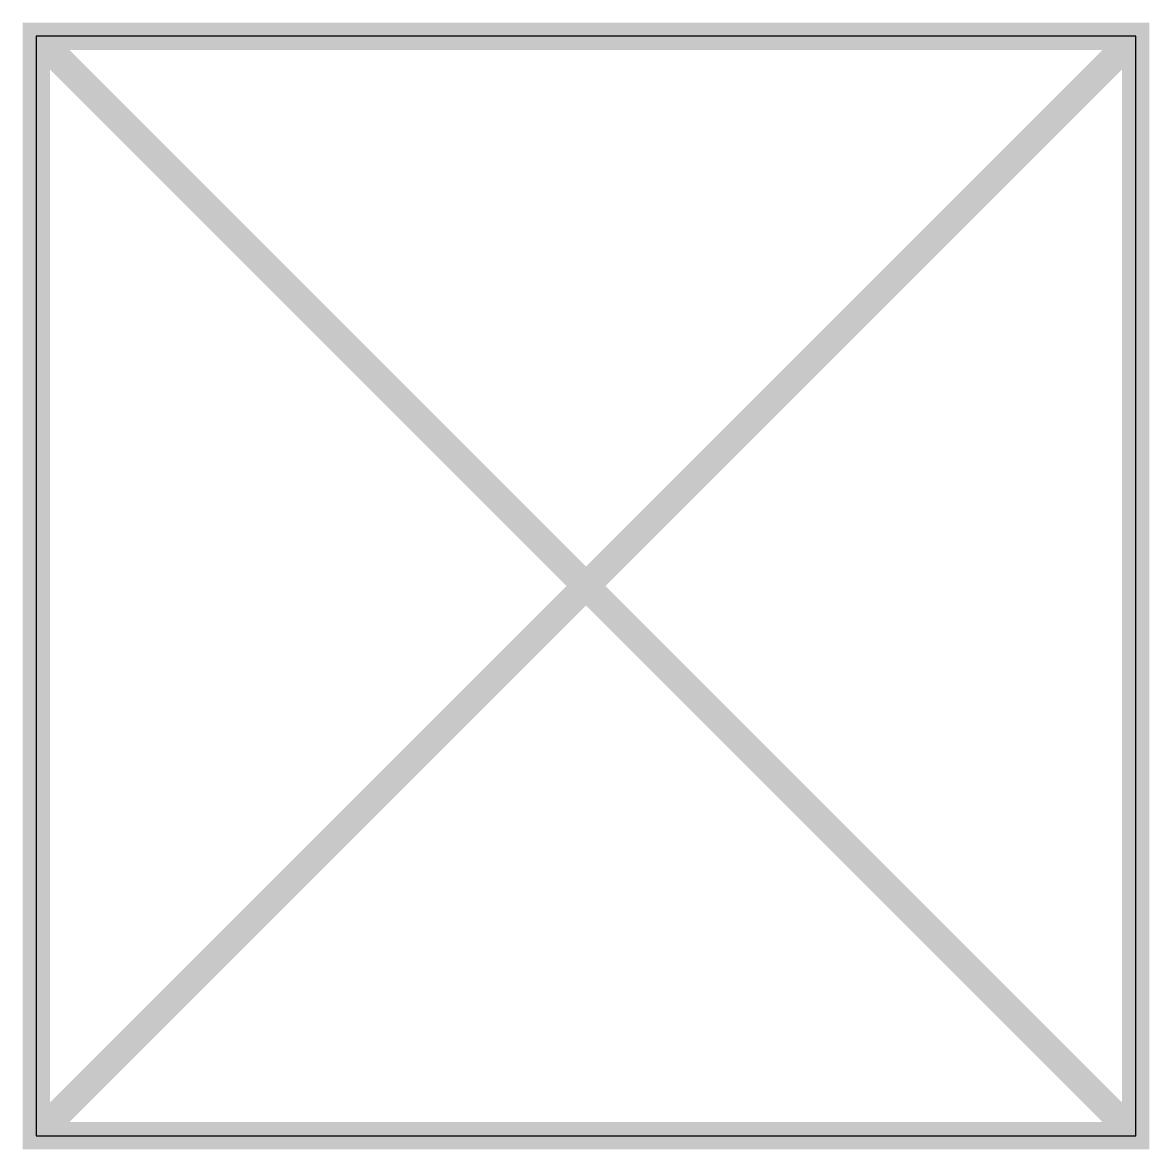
# Model space of a CAD drawing. Extents: x 0.03 to 2.98, y 0 to 2.95.
import ezdxf

# ---------------------------------------------------------------- set-up
doc = ezdxf.new("R2010")
doc.units = 0
doc.header["$MEASUREMENT"] = 0
doc.layers.get('0').update_dxf_attribs({"linetype": 'CONTINUOUS'})

msp = doc.modelspace()

# ---------------------------------------------------------------- linework, layer by layer
for p, q in [((0.0625, 2.9124), (0.0625, 0.0324)), ((2.9425, 2.9124), (0.0625, 2.9124)), ((2.9425, 0.0324), (2.9425, 2.9124)), ((0.0625, 0.0324), (2.9425, 0.0324))]:
    msp.add_line(p, q)
at = {"const_width": 0.072}
for points in [[(0.0625, 0.0324), (2.9425, 0.0324), (2.9425, 2.9124), (0.0625, 2.9124), (0.0625, 0.0324)], [(0.0625, 0.0324), (2.9425, 2.9124)], [(0.0625, 2.9124), (2.9425, 0.0324)]]:
    msp.add_lwpolyline(points, dxfattribs=at)

doc.saveas('drawing.dxf')
